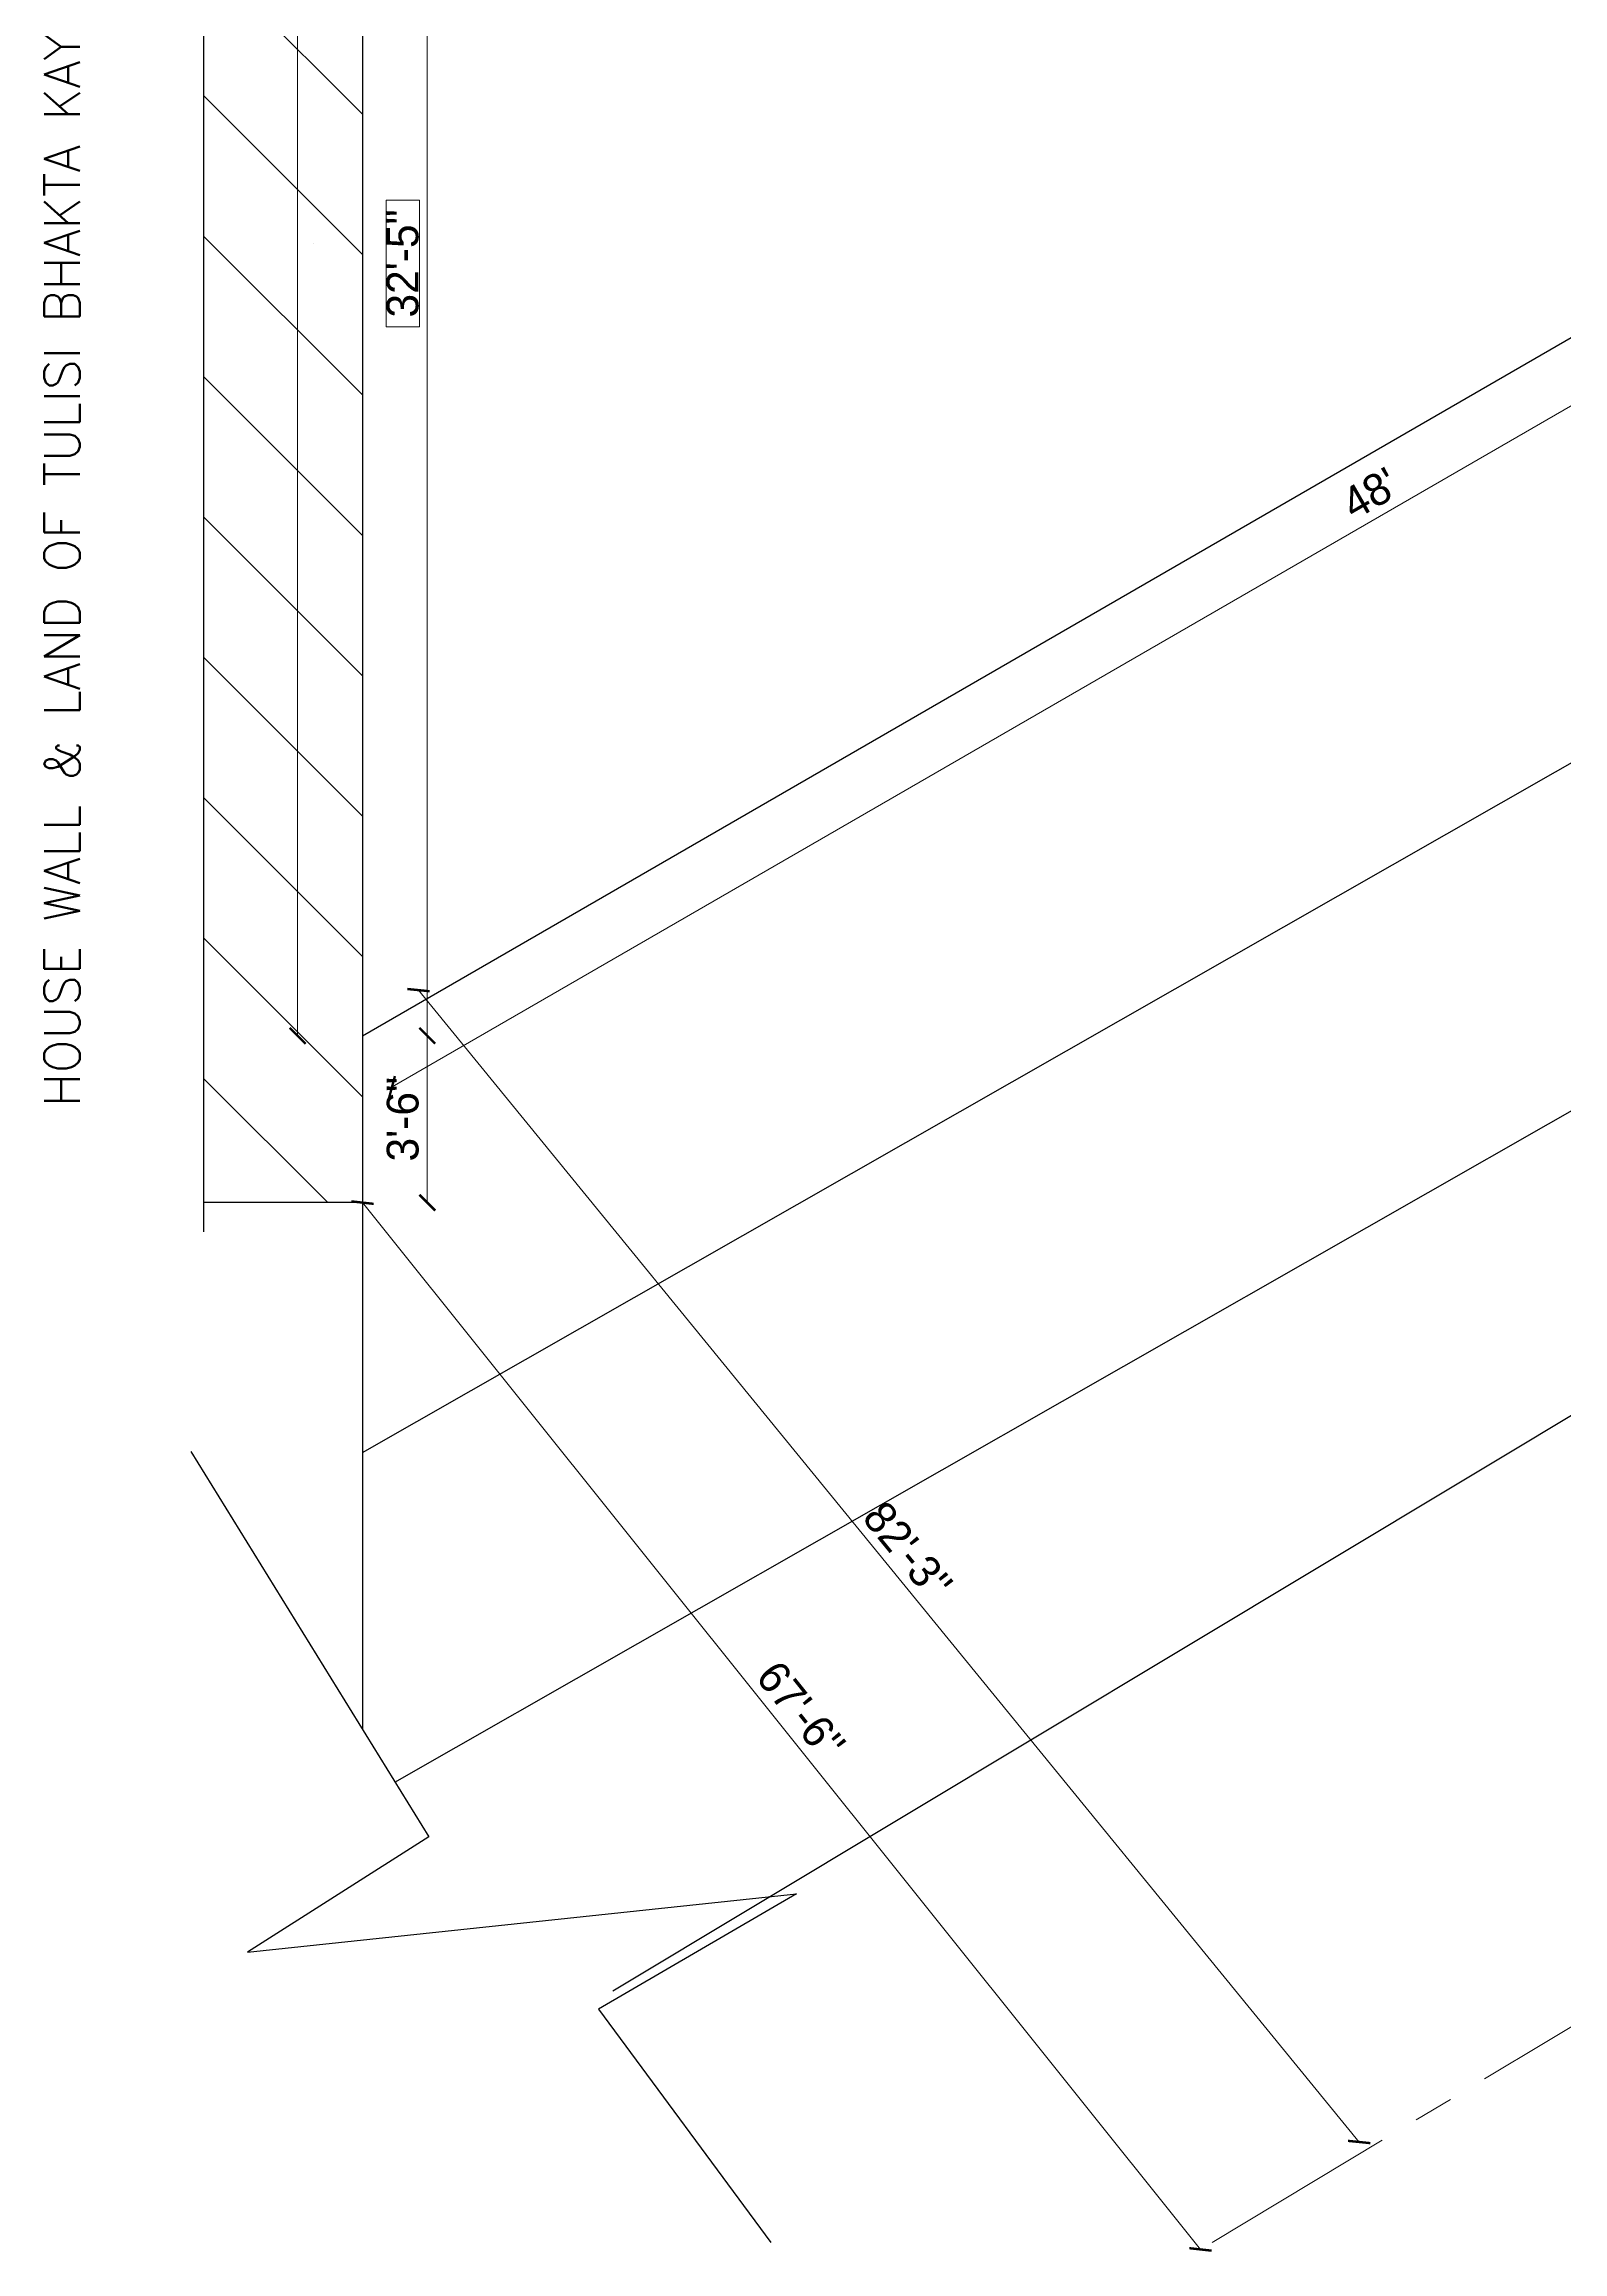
# Model space of a CAD drawing. Header units: inches. Extents: x 6873 to 34015, y -4010 to 8204.
# Drawn here: x 22003 to 22385, y 385 to 941 of the extents above; entities that cross this region are included whole.
import ezdxf

# ---------------------------------------------------------------- set-up
doc = ezdxf.new("R2010")
doc.units = ezdxf.units.IN
doc.header["$LTSCALE"] = 5
doc.header["$MEASUREMENT"] = 0
doc.linetypes.add('CENTER', pattern=[2, 1.25, -0.25, 0.25, -0.25])
doc.layers.add('A-WALL', color=7, linetype='Continuous', lineweight=9)
doc.layers.add('HATCH', color=253, linetype='Continuous', lineweight=0)
for name, color, linetype in [('DIM', 5, 'Continuous'), ('TEXT', 6, 'Continuous'), ('WALL', 7, 'Continuous')]:
    doc.layers.add(name, color=color, linetype=linetype)
doc.styles.add('ROMANS', font='romans.shx', dxfattribs={"width": 0.8})
doc.styles.add('tt', font='stylu.ttf', dxfattribs={"height": 8})
doc.dimstyles.new('Copy(2) of STANDARD', dxfattribs={"dimtxt": 2, "dimasz": 4, "dimexe": 0, "dimexo": 0, "dimgap": 2, "dimtad": 1, "dimdec": 0, "dimzin": 0, "dimdsep": 46, "dimlunit": 3, "dimtxsty": 'tt', "dimblk": 'ARCHTICK', "dimcen": 0.0505, "dimse1": 1, "dimse2": 1, "dimclrd": 5, "dimclre": 5, "dimclrt": 7, "dimadec": 1, "dimazin": 0, "dimtm": 1e-09, "dimtfac": 1, "dimtdec": 0, "dimtofl": 0, "dimtmove": 1, "dimatfit": 3, "dimfxl": 1, "dimtolj": 2, "dimtzin": 0, "dimlwd": 13, "dimarcsym": 0})

# ---------------------------------------------------------------- blocks, each defined once
blk = doc.blocks.new('_ArchTick')
at = {"color": 0, "linetype": 'ByBlock', "const_width": 0.15}
blk.add_lwpolyline([(-0.5, -0.5), (0.5, 0.5)], dxfattribs=at)
blk = doc.blocks.new('*D338')
at = {"layer": 'Defpoints', "color": 0, "ltscale": 5, "transparency": 16777216}
for p in [(22066.7, 1293.35), (22083.03, 1293.35), (22083.03, 691.35)]:
    blk.add_point(p, dxfattribs=at)
at = {"layer": 'DIM', "color": 5, "lineweight": 13, "ltscale": 5, "transparency": 16777216}
blk.add_line((22066.7, 691.35), (22066.7, 1293.35), dxfattribs=at)
at = {"layer": 'DIM', "color": 5, "lineweight": 13, "ltscale": 5, "transparency": 16777216, "xscale": 4, "yscale": 4, "zscale": 4}
for p, rotation in [((22066.7, 1293.35), 90), ((22066.7, 691.35), 270)]:
    blk.add_blockref('_ArchTick', p, dxfattribs=dict(at, rotation=rotation))
at = {"layer": 'DIM', "color": 7, "ltscale": 5, "transparency": 16777216, "insert": (22060.52, 992.35), "char_height": 8, "attachment_point": 5, "rotation": 90, "style": 'tt'}
blk.add_mtext('\\A2;49\'-9"', dxfattribs=at)
blk = doc.blocks.new('*D340')
at = {"layer": 'Defpoints', "color": 0, "ltscale": 5, "transparency": 16777216}
for p in [(22083.03, 691.35), (22333.99, 412.79), (22319.89, 401.28)]:
    blk.add_point(p, dxfattribs=at)
at = {"layer": 'DIM', "color": 5, "lineweight": 13, "ltscale": 5, "transparency": 16777216}
blk.add_line((22097.12, 702.86), (22333.99, 412.79), dxfattribs=at)
at = {"layer": 'DIM', "color": 5, "lineweight": 13, "ltscale": 5, "transparency": 16777216, "xscale": 4, "yscale": 4, "zscale": 4}
for p, rotation in [((22097.12, 702.86), 129.2346719250575), ((22333.99, 412.79), 309.2346719250575)]:
    blk.add_blockref('_ArchTick', p, dxfattribs=dict(at, rotation=rotation))
at = {"layer": 'DIM', "color": 7, "ltscale": 5, "transparency": 16777216, "insert": (22220.32, 561.71), "char_height": 8, "attachment_point": 5, "rotation": 309.2347, "style": 'tt'}
blk.add_mtext("\\A2;82'-3''", dxfattribs=at)
blk = doc.blocks.new('*D344')
at = {"layer": 'Defpoints', "color": 0, "ltscale": 5, "transparency": 16777216}
for p in [(22083.03, 649.35), (22294.03, 385.74), (22294.03, 385.74)]:
    blk.add_point(p, dxfattribs=at)
at = {"layer": 'DIM', "color": 5, "lineweight": 13, "ltscale": 5, "transparency": 16777216}
blk.add_line((22083.03, 649.35), (22294.03, 385.74), dxfattribs=at)
at = {"layer": 'DIM', "color": 5, "lineweight": 13, "ltscale": 5, "transparency": 16777216, "xscale": 4, "yscale": 4, "zscale": 4}
for p, rotation in [((22083.03, 649.35), 128.6745829796087), ((22294.03, 385.74), 308.6745829796087)]:
    blk.add_blockref('_ArchTick', p, dxfattribs=dict(at, rotation=rotation))
at = {"layer": 'DIM', "color": 7, "ltscale": 5, "transparency": 16777216, "insert": (22193.43, 521.47), "char_height": 8, "attachment_point": 5, "rotation": 308.6746, "style": 'tt'}
blk.add_mtext("\\A2;67'-6''", dxfattribs=at)
blk = doc.blocks.new('*D350')
at = {"layer": 'Defpoints', "color": 0, "ltscale": 5, "transparency": 16777216}
for p in [(22113.73, 1080.35), (22099.34, 691.35), (22113.73, 691.35)]:
    blk.add_point(p, dxfattribs=at)
at = {"layer": 'DIM', "color": 5, "lineweight": 13, "ltscale": 5, "transparency": 16777216}
blk.add_line((22099.34, 1080.35), (22099.34, 691.35), dxfattribs=at)
at = {"layer": 'DIM', "color": 5, "lineweight": 13, "ltscale": 5, "transparency": 16777216, "xscale": 4, "yscale": 4, "zscale": 4}
for p, rotation in [((22099.34, 1080.35), 90), ((22099.34, 691.35), 270)]:
    blk.add_blockref('_ArchTick', p, dxfattribs=dict(at, rotation=rotation))
at = {"layer": 'DIM', "color": 7, "ltscale": 5, "transparency": 16777216, "insert": (22093.17, 885.85), "char_height": 8, "attachment_point": 5, "rotation": 90, "style": 'tt'}
blk.add_mtext('\\A2;32\'-5"', dxfattribs=at)
blk = doc.blocks.new('*D330')
at = {"layer": 'Defpoints', "color": 0, "ltscale": 5, "transparency": 16777216}
for p in [(22581.74, 979.55), (22589.18, 966.68), (22083.03, 691.35)]:
    blk.add_point(p, dxfattribs=at)
at = {"layer": 'DIM', "color": 5, "lineweight": 13, "ltscale": 5, "transparency": 16777216}
blk.add_line((22090.46, 678.48), (22589.18, 966.68), dxfattribs=at)
at = {"layer": 'DIM', "color": 5, "lineweight": 13, "ltscale": 5, "transparency": 16777216, "xscale": 4, "yscale": 4, "zscale": 4}
for p, rotation in [((22589.18, 966.68), 30.02282740668954), ((22090.46, 678.48), 210.0228274066895)]:
    blk.add_blockref('_ArchTick', p, dxfattribs=dict(at, rotation=rotation))
at = {"layer": 'DIM', "color": 7, "ltscale": 5, "transparency": 16777216, "insert": (22336.73, 827.93), "char_height": 8, "attachment_point": 5, "rotation": 30.0228, "style": 'tt'}
blk.add_mtext("\\A2;48'", dxfattribs=at)
blk = doc.blocks.new('*D331')
at = {"layer": 'Defpoints', "color": 0, "ltscale": 5, "transparency": 16777216}
for p in [(22111.53, 691.35), (22099.34, 649.35), (22111.53, 649.35)]:
    blk.add_point(p, dxfattribs=at)
at = {"layer": 'DIM', "color": 5, "lineweight": 13, "ltscale": 5, "transparency": 16777216}
blk.add_line((22099.34, 691.35), (22099.34, 649.35), dxfattribs=at)
at = {"layer": 'DIM', "color": 5, "lineweight": 13, "ltscale": 5, "transparency": 16777216, "xscale": 4, "yscale": 4, "zscale": 4}
for p, rotation in [((22099.34, 691.35), 90), ((22099.34, 649.35), 270)]:
    blk.add_blockref('_ArchTick', p, dxfattribs=dict(at, rotation=rotation))
at = {"layer": 'DIM', "color": 7, "ltscale": 5, "transparency": 16777216, "insert": (22093.19, 670.35), "char_height": 8, "attachment_point": 5, "rotation": 90, "style": 'tt'}
blk.add_mtext('\\A2;3\'-6"', dxfattribs=at)

msp = doc.modelspace()

# ---------------------------------------------------------------- hatches: boundary and pattern name
at = {"layer": 'HATCH', "ltscale": 5}
h = msp.add_hatch(dxfattribs=at)
h.set_pattern_fill('ANSI31', color=256, scale=200, angle=90, style=0)
h.set_pattern_definition([(135, (998.898, -13842.777), (-17.67767, -17.67767), [])])
h.paths.add_polyline_path([(22083.03, 1197.35), (22043.08, 1197.35), (22043.08, 996.53), (22052.34, 996.53), (22031.34, 992.5), (22043.08, 992.5), (22043.08, 649.35), (22083.03, 649.35), (22083.03, 730.62)])
h.paths.add_polyline_path([(22054.35, 999.48), (22054.35, 1019.49), (22066.7, 1019.49), (22066.7, 999.48)], flags=24)

# ---------------------------------------------------------------- linework, layer by layer
at = {"layer": 'A-WALL', "ltscale": 5}
for points in [[(22410.15, 1270.75), (22083.03, 1080.35), (22083.03, 730.62), (22083.03, 691.35), (22581.74, 979.55)], [(22097.34, 901.79), (22097.34, 869.9), (22088.99, 869.9), (22088.99, 901.79)]]:
    msp.add_lwpolyline(points, close=True, dxfattribs=at)
at = {"layer": 'DIM', "ltscale": 5}
msp.add_line((22070.78, 890.94), (22070.78, 890.94), dxfattribs=at)
at = {"layer": 'HATCH', "linetype": 'CENTER', "ltscale": 8}
msp.add_line((22296.93, 387.48), (23157.15, 904.26), dxfattribs=at)
at = {"layer": 'WALL', "ltscale": 5}
for p, q in [((22083.03, 1293.35), (22083.03, 730.62)), ((22146.09, 450.85), (23075.92, 1009.45)), ((22043.08, 641.97), (22043.08, 992.5)), ((22083.03, 691.35), (22581.74, 979.55)), ((22083.03, 586.41), (22617.34, 891.31)), ((22091.18, 503.43), (22667.4, 832.23)), ((22083.03, 730.62), (22083.03, 516.63)), ((22083.03, 649.35), (22043.08, 649.35))]:
    msp.add_line(p, q, dxfattribs=at)
msp.add_lwpolyline([(22039.78, 586.65), (22099.7, 489.64), (22054.11, 460.58), (22192.27, 475.28), (22142.44, 446.25), (22185.85, 387.48)], dxfattribs=at)

# ---------------------------------------------------------------- texts
at = {"layer": 'TEXT', "lineweight": 9, "style": 'ROMANS'}
msp.add_text('HOUSE WALL & LAND OF TULISI BHAKTA KAYASTHA  K.NO 328', height=9, rotation=90, dxfattribs=at).set_placement((22011.88, 673.47))

# ---------------------------------------------------------------- dimensions: what is measured, and where the dimension line sits
at = {"layer": 'DIM', "ltscale": 5}
dim = msp.add_linear_dim(base=(22066.7, 1293.35), p1=(22083.03, 691.35), p2=(22083.03, 1293.35), angle=90, text='49\'-9"', dimstyle='Copy(2) of STANDARD', dxfattribs=at)
dim.commit()
dim.dimension.update_dxf_attribs({"geometry": '*D338', "text_midpoint": (22060.52, 992.35)})
for base, p1, p2, picture, middle in [((22099.34, 691.35), (22113.73, 1080.35), (22113.73, 691.35), '*D350', (22093.17, 885.85)), ((22099.34, 649.35), (22111.53, 691.35), (22111.53, 649.35), '*D331', (22093.19, 670.35))]:
    dim = msp.add_linear_dim(base=base, p1=p1, p2=p2, angle=90, dimstyle='Copy(2) of STANDARD', dxfattribs=at)
    dim.commit()
    dim.dimension.update_dxf_attribs({"geometry": picture, "text_midpoint": middle})
dim = msp.add_aligned_dim(p1=(22083.03, 691.35), p2=(22581.74, 979.55), distance=-14.86, dimstyle='Copy(2) of STANDARD', dxfattribs=at)
dim.commit()
dim.dimension.update_dxf_attribs({"geometry": '*D330', "text_midpoint": (22336.73, 827.93)})
for p1, p2, distance, text, picture, middle in [((22083.03, 691.35), (22319.89, 401.28), 18.2, "82'-3''", '*D340', (22220.32, 561.71)), ((22083.03, 649.35), (22294.03, 385.74), 0, "67'-6''", '*D344', (22193.43, 521.47))]:
    dim = msp.add_aligned_dim(p1=p1, p2=p2, distance=distance, text=text, dimstyle='Copy(2) of STANDARD', dxfattribs=at)
    dim.commit()
    dim.dimension.update_dxf_attribs({"geometry": picture, "text_midpoint": middle})

doc.saveas('drawing.dxf')
